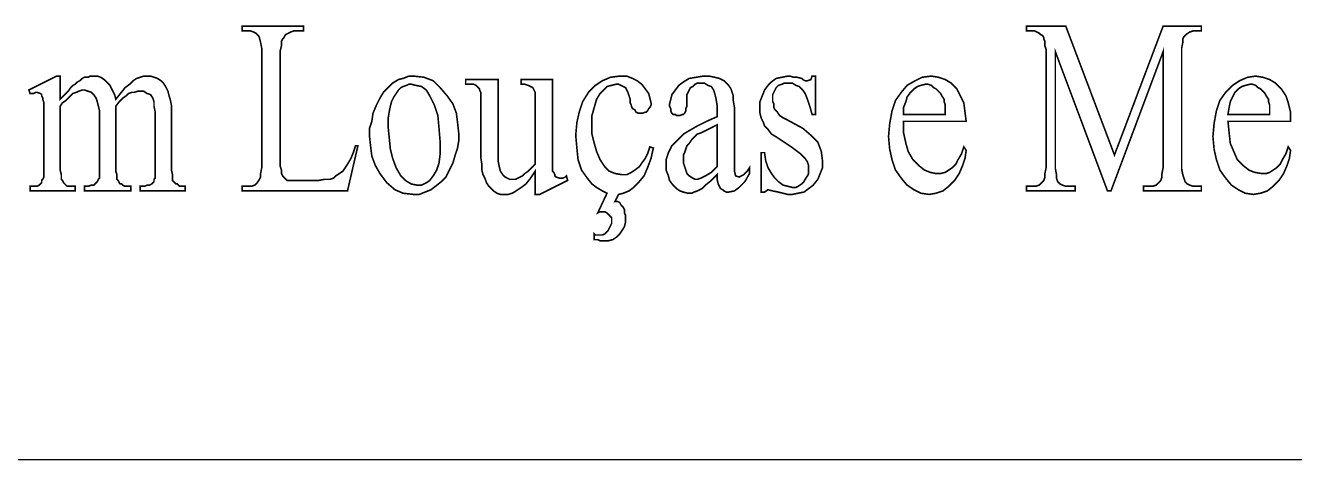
# Model space of a CAD drawing. Extents: x 15445 to 21745, y -5725 to 3185.
# Drawn here: x 17400 to 17896.9, y -4637.2 to -4467.4 of the extents above; entities that cross this region are included whole.
import ezdxf

# ---------------------------------------------------------------- set-up
doc = ezdxf.new("R2010")
doc.units = 0
doc.header["$LTSCALE"] = 200
doc.header["$MEASUREMENT"] = 0
doc.layers.add('FINA', color=7, linetype='CONTINUOUS')

msp = doc.modelspace()

# ---------------------------------------------------------------- linework, layer by layer
at = {"layer": 'FINA'}
msp.add_line((15978.776, -4637.171), (21594.776, -4637.171), dxfattribs=at)
at = {"layer": 'FINA', "const_width": 0.63}
for points in [[(17529.297, -4514.451), (17528.39, -4517.172), (17527.483, -4519.439), (17526.123, -4521.707), (17525.216, -4523.068), (17524.309, -4524.427), (17522.948, -4525.334), (17521.587, -4526.242), (17520.681, -4527.149), (17519.32, -4527.602), (17517.053, -4527.602), (17514.786, -4528.056), (17512.065, -4528.056), (17507.983, -4528.056), (17505.716, -4528.056), (17503.902, -4528.056), (17502.541, -4528.056), (17502.088, -4527.602), (17500.727, -4526.242), (17500.274, -4525.334), (17500.274, -4523.974), (17499.82, -4522.614), (17499.82, -4520.8), (17499.82, -4479.986), (17499.82, -4477.266), (17500.274, -4475.452), (17500.274, -4473.637), (17500.727, -4472.73), (17501.181, -4472.277), (17501.635, -4471.37), (17502.088, -4470.916), (17502.995, -4470.463), (17503.902, -4470.009), (17505.262, -4469.556), (17507.076, -4469.556), (17508.89, -4469.556), (17508.89, -4467.742), (17484.855, -4467.742), (17484.855, -4469.556), (17486.669, -4469.556), (17488.03, -4469.556), (17489.39, -4470.009), (17490.297, -4470.463), (17491.204, -4471.37), (17491.658, -4472.277), (17492.111, -4474.091), (17492.565, -4476.359), (17492.565, -4479.079), (17492.565, -4520.8), (17492.565, -4523.068), (17492.111, -4525.334), (17492.111, -4526.695), (17491.658, -4527.602), (17490.751, -4528.963), (17489.844, -4529.869), (17488.483, -4530.323), (17486.669, -4530.323), (17484.855, -4530.323), (17484.855, -4532.137), (17526.123, -4532.137), (17530.204, -4514.451), (17529.297, -4514.451)], [(17823.609, -4532.137), (17824.97, -4532.137), (17845.376, -4477.719), (17845.376, -4520.8), (17845.376, -4523.068), (17844.923, -4525.334), (17844.923, -4526.695), (17844.469, -4528.056), (17843.563, -4528.963), (17842.656, -4529.869), (17841.296, -4530.323), (17839.481, -4530.323), (17837.668, -4530.323), (17837.668, -4532.137), (17860.342, -4532.137), (17860.342, -4530.323), (17858.527, -4530.323), (17857.167, -4530.323), (17855.807, -4529.869), (17854.9, -4529.416), (17853.993, -4528.509), (17853.54, -4527.149), (17853.086, -4525.788), (17852.632, -4523.521), (17852.632, -4520.8), (17852.632, -4479.079), (17852.632, -4476.359), (17853.086, -4474.091), (17853.086, -4472.73), (17853.54, -4471.823), (17854.447, -4470.916), (17855.807, -4470.009), (17857.167, -4469.556), (17858.527, -4469.556), (17860.342, -4469.556), (17860.342, -4467.742), (17845.376, -4467.742), (17826.331, -4518.078), (17807.284, -4467.742), (17791.866, -4467.742), (17791.866, -4469.556), (17793.679, -4469.556), (17795.04, -4469.556), (17795.947, -4470.009), (17796.854, -4470.463), (17797.307, -4470.916), (17798.214, -4471.37), (17798.667, -4472.277), (17798.667, -4472.73), (17799.121, -4473.637), (17799.121, -4475.452), (17799.574, -4476.812), (17799.574, -4479.079), (17799.574, -4520.8), (17799.574, -4523.068), (17799.121, -4525.334), (17799.121, -4526.695), (17798.667, -4528.056), (17797.761, -4528.963), (17796.854, -4529.869), (17795.493, -4530.323), (17794.133, -4530.323), (17791.866, -4530.323), (17791.866, -4532.137), (17810.912, -4532.137), (17810.912, -4530.323), (17808.644, -4530.323), (17807.284, -4530.323), (17805.923, -4529.869), (17805.017, -4529.416), (17804.11, -4528.509), (17803.657, -4527.149), (17803.657, -4525.788), (17803.203, -4523.521), (17803.203, -4520.8), (17803.203, -4477.719), (17823.609, -4532.137)], [(17413.658, -4496.312), (17413.658, -4487.242), (17412.297, -4487.242), (17401.414, -4492.683), (17401.868, -4494.044), (17402.775, -4494.044), (17403.228, -4494.044), (17404.135, -4493.59), (17404.588, -4493.59), (17405.948, -4494.044), (17406.402, -4494.497), (17406.402, -4494.951), (17406.855, -4495.858), (17406.855, -4496.312), (17407.309, -4497.672), (17407.309, -4499.486), (17407.309, -4502.207), (17407.309, -4505.381), (17407.309, -4522.161), (17407.309, -4523.974), (17407.309, -4525.788), (17407.309, -4526.695), (17406.855, -4527.602), (17406.402, -4528.056), (17406.402, -4528.963), (17405.948, -4529.416), (17405.495, -4529.869), (17404.588, -4530.323), (17404.135, -4530.323), (17403.228, -4530.323), (17401.868, -4530.323), (17401.868, -4532.137), (17419.553, -4532.137), (17419.553, -4530.323), (17418.192, -4530.323), (17417.286, -4530.323), (17416.379, -4530.323), (17415.926, -4529.869), (17415.472, -4529.416), (17415.019, -4528.963), (17414.565, -4528.056), (17414.111, -4527.602), (17414.111, -4527.149), (17414.111, -4525.788), (17413.658, -4523.974), (17413.658, -4522.161), (17413.658, -4499.032), (17414.565, -4497.672), (17415.926, -4496.765), (17417.286, -4495.405), (17418.646, -4494.044), (17420.007, -4493.59), (17420.914, -4493.137), (17422.275, -4492.683), (17423.182, -4492.683), (17424.542, -4493.137), (17425.902, -4493.59), (17426.809, -4494.497), (17427.716, -4495.858), (17428.169, -4497.219), (17428.623, -4499.032), (17429.077, -4500.847), (17429.077, -4503.567), (17429.077, -4522.161), (17429.077, -4523.974), (17429.077, -4525.334), (17429.077, -4526.242), (17429.077, -4527.149), (17428.623, -4527.602), (17428.169, -4528.509), (17427.716, -4528.963), (17427.262, -4529.416), (17426.809, -4529.869), (17425.902, -4529.869), (17424.542, -4530.323), (17423.182, -4530.323), (17423.182, -4532.137), (17441.321, -4532.137), (17441.321, -4530.323), (17439.96, -4530.323), (17439.053, -4530.323), (17438.146, -4529.869), (17437.692, -4529.416), (17437.239, -4529.416), (17436.786, -4528.963), (17436.333, -4528.056), (17435.879, -4527.602), (17435.879, -4527.149), (17435.879, -4525.788), (17435.426, -4524.427), (17435.426, -4522.161), (17435.426, -4501.3), (17435.426, -4499.486), (17435.426, -4499.032), (17436.786, -4497.219), (17438.146, -4495.858), (17439.506, -4494.951), (17440.413, -4494.044), (17441.774, -4493.59), (17442.681, -4493.59), (17444.042, -4493.137), (17444.949, -4493.137), (17446.309, -4493.137), (17447.67, -4494.044), (17449.03, -4494.497), (17449.937, -4495.858), (17450.39, -4497.219), (17450.39, -4499.032), (17450.843, -4501.3), (17450.843, -4503.567), (17450.843, -4522.161), (17450.843, -4523.974), (17450.843, -4525.334), (17450.843, -4526.242), (17450.843, -4527.149), (17450.39, -4527.602), (17450.39, -4528.509), (17449.937, -4528.963), (17449.483, -4529.416), (17448.577, -4529.869), (17447.67, -4529.869), (17446.763, -4530.323), (17445.856, -4530.323), (17444.949, -4530.323), (17444.949, -4532.137), (17462.634, -4532.137), (17462.634, -4530.323), (17461.274, -4530.323), (17460.367, -4530.323), (17459.914, -4529.869), (17459.46, -4529.416), (17459.007, -4529.416), (17458.553, -4528.963), (17458.1, -4528.509), (17457.646, -4528.056), (17457.646, -4527.149), (17457.646, -4525.788), (17457.193, -4523.974), (17457.193, -4522.161), (17457.193, -4503.567), (17457.193, -4500.847), (17457.193, -4498.579), (17456.739, -4496.312), (17456.286, -4494.951), (17455.833, -4493.137), (17454.926, -4491.323), (17454.019, -4489.963), (17453.111, -4489.056), (17451.751, -4488.149), (17450.39, -4487.696), (17449.03, -4487.242), (17447.67, -4487.242), (17446.309, -4487.242), (17444.949, -4487.696), (17443.588, -4488.149), (17442.228, -4489.056), (17440.867, -4490.417), (17439.053, -4491.776), (17437.239, -4494.044), (17435.426, -4496.312), (17434.972, -4494.497), (17434.065, -4492.683), (17433.158, -4490.87), (17431.798, -4489.51), (17430.891, -4488.603), (17429.53, -4487.696), (17428.169, -4487.242), (17426.355, -4487.242), (17425.448, -4487.242), (17424.542, -4487.696), (17423.182, -4487.696), (17422.275, -4488.149), (17421.368, -4489.056), (17420.46, -4489.51), (17419.553, -4490.417), (17418.646, -4490.87), (17417.739, -4491.776), (17416.832, -4493.137), (17415.472, -4494.497), (17413.658, -4496.312)], [(17551.972, -4487.242), (17550.158, -4487.242), (17547.89, -4488.149), (17546.076, -4488.603), (17543.808, -4489.963), (17541.994, -4491.776), (17540.181, -4493.59), (17538.821, -4495.858), (17537.46, -4498.579), (17536.1, -4501.754), (17535.646, -4504.927), (17534.739, -4507.649), (17534.739, -4510.823), (17535.193, -4514.905), (17535.646, -4518.532), (17537.007, -4522.161), (17538.821, -4525.334), (17541.541, -4528.963), (17544.715, -4531.683), (17547.89, -4533.044), (17551.972, -4533.498), (17554.238, -4533.498), (17556.506, -4532.591), (17558.773, -4531.683), (17560.587, -4530.323), (17562.855, -4528.509), (17564.669, -4526.695), (17566.029, -4523.974), (17567.389, -4521.253), (17568.296, -4518.078), (17569.203, -4515.358), (17569.657, -4512.637), (17569.657, -4509.463), (17569.203, -4505.381), (17568.75, -4501.754), (17567.389, -4498.126), (17565.123, -4494.951), (17562.402, -4491.776), (17559.681, -4489.056), (17556.052, -4487.696), (17551.972, -4487.242)], [(17551.065, -4490.417), (17552.878, -4490.87), (17555.145, -4491.323), (17556.959, -4492.683), (17558.32, -4494.951), (17560.134, -4498.579), (17561.495, -4502.661), (17561.948, -4507.649), (17562.402, -4513.091), (17562.402, -4517.625), (17561.948, -4521.253), (17561.041, -4523.974), (17559.681, -4526.242), (17558.32, -4528.056), (17556.959, -4528.963), (17555.145, -4529.869), (17553.332, -4529.869), (17551.065, -4529.416), (17548.797, -4528.056), (17546.983, -4526.242), (17545.169, -4523.068), (17543.808, -4519.439), (17542.901, -4515.812), (17542.448, -4511.277), (17541.994, -4506.742), (17541.994, -4504.021), (17542.448, -4501.3), (17542.901, -4499.032), (17543.355, -4497.219), (17544.262, -4495.405), (17545.169, -4494.044), (17546.076, -4492.683), (17546.983, -4491.776), (17547.89, -4491.323), (17549.251, -4490.87), (17550.158, -4490.417), (17551.065, -4490.417)], [(17606.39, -4488.603), (17594.146, -4488.603), (17594.146, -4490.417), (17595.506, -4490.417), (17596.867, -4490.87), (17597.774, -4491.323), (17598.68, -4491.776), (17599.133, -4492.683), (17599.587, -4493.59), (17599.587, -4494.951), (17599.587, -4496.765), (17599.587, -4521.707), (17598.227, -4523.068), (17596.867, -4524.427), (17595.506, -4525.334), (17594.599, -4526.242), (17593.692, -4526.695), (17592.785, -4527.149), (17591.878, -4527.602), (17590.971, -4527.602), (17589.611, -4527.602), (17588.704, -4527.149), (17587.797, -4526.695), (17586.889, -4525.788), (17585.983, -4524.427), (17585.529, -4522.614), (17585.076, -4520.346), (17585.076, -4517.625), (17585.076, -4488.603), (17572.378, -4488.603), (17572.378, -4490.417), (17573.738, -4490.417), (17574.646, -4490.417), (17575.553, -4490.417), (17576.46, -4490.87), (17576.913, -4491.323), (17577.367, -4491.776), (17577.82, -4492.23), (17577.82, -4492.683), (17578.274, -4493.59), (17578.274, -4494.497), (17578.274, -4495.405), (17578.274, -4496.765), (17578.274, -4516.265), (17578.274, -4518.985), (17578.727, -4521.707), (17578.727, -4523.974), (17579.18, -4525.788), (17580.087, -4527.602), (17580.541, -4528.963), (17581.448, -4530.323), (17582.355, -4531.23), (17583.262, -4532.137), (17584.623, -4533.044), (17585.983, -4533.498), (17587.797, -4533.498), (17589.157, -4533.498), (17590.518, -4533.044), (17591.424, -4532.591), (17592.785, -4531.683), (17594.146, -4530.776), (17595.96, -4529.416), (17597.774, -4527.149), (17599.587, -4524.427), (17599.587, -4533.498), (17601.401, -4533.498), (17612.284, -4528.056), (17611.831, -4526.242), (17611.378, -4526.695), (17610.471, -4527.149), (17610.018, -4527.149), (17609.111, -4527.149), (17607.75, -4526.695), (17607.297, -4526.242), (17607.297, -4525.788), (17606.843, -4524.881), (17606.39, -4524.427), (17606.39, -4523.068), (17606.39, -4521.253), (17606.39, -4518.532), (17606.39, -4514.905), (17606.39, -4488.603)], [(17632.238, -4533.498), (17634.052, -4533.044), (17636.32, -4532.137), (17638.133, -4530.776), (17639.948, -4528.963), (17642.216, -4526.242), (17643.576, -4523.068), (17644.936, -4519.439), (17645.843, -4515.358), (17644.482, -4514.905), (17643.576, -4517.625), (17642.669, -4519.439), (17641.308, -4521.253), (17640.401, -4522.614), (17638.587, -4523.974), (17637.226, -4524.881), (17635.413, -4525.788), (17633.599, -4525.788), (17630.878, -4525.334), (17628.61, -4524.427), (17626.796, -4522.614), (17624.982, -4519.893), (17623.622, -4516.718), (17622.715, -4513.544), (17621.808, -4509.917), (17621.808, -4506.288), (17621.808, -4502.661), (17622.715, -4499.486), (17623.622, -4496.312), (17624.982, -4494.044), (17626.342, -4492.683), (17627.703, -4491.323), (17629.518, -4490.87), (17631.331, -4490.417), (17632.238, -4490.417), (17633.145, -4490.87), (17634.052, -4491.323), (17634.959, -4491.776), (17635.413, -4492.683), (17635.866, -4493.59), (17636.32, -4494.951), (17636.773, -4496.312), (17636.773, -4497.672), (17637.226, -4498.579), (17637.226, -4499.032), (17637.68, -4499.94), (17638.587, -4500.393), (17639.04, -4501.3), (17639.948, -4501.754), (17641.308, -4501.754), (17641.762, -4501.754), (17642.669, -4501.3), (17643.122, -4501.3), (17643.576, -4500.847), (17644.029, -4499.94), (17644.482, -4499.486), (17644.936, -4498.579), (17644.936, -4497.672), (17644.482, -4495.858), (17644.029, -4494.044), (17642.669, -4492.23), (17641.308, -4490.417), (17639.494, -4489.056), (17637.68, -4488.149), (17635.413, -4487.242), (17632.692, -4487.242), (17629.064, -4487.696), (17625.889, -4489.056), (17623.169, -4490.87), (17620.448, -4493.59), (17618.18, -4497.219), (17616.82, -4501.3), (17615.913, -4505.381), (17615.459, -4510.37), (17615.913, -4515.358), (17616.366, -4519.893), (17617.727, -4523.974), (17619.994, -4527.149), (17621.808, -4529.416), (17623.622, -4530.776), (17625.889, -4532.137), (17627.703, -4533.044), (17624.075, -4540.753), (17624.982, -4540.3), (17625.889, -4540.3), (17626.342, -4540.3), (17626.796, -4540.3), (17627.703, -4540.753), (17628.157, -4541.207), (17628.61, -4541.66), (17629.064, -4542.114), (17629.518, -4542.567), (17629.518, -4543.474), (17629.518, -4543.928), (17629.518, -4544.835), (17629.064, -4545.742), (17628.61, -4546.649), (17628.157, -4547.556), (17627.25, -4548.463), (17626.796, -4548.916), (17625.889, -4549.369), (17624.982, -4549.369), (17624.529, -4549.369), (17624.075, -4549.369), (17623.169, -4549.369), (17622.715, -4548.916), (17622.715, -4551.183), (17624.075, -4551.183), (17624.982, -4551.636), (17625.435, -4551.636), (17626.342, -4551.636), (17628.157, -4551.636), (17629.971, -4551.183), (17631.331, -4550.276), (17632.692, -4548.916), (17633.599, -4547.556), (17634.506, -4546.195), (17634.959, -4544.381), (17634.959, -4542.567), (17634.959, -4541.66), (17634.506, -4540.753), (17634.506, -4539.392), (17634.052, -4538.485), (17633.145, -4537.578), (17632.692, -4536.672), (17631.785, -4536.219), (17630.878, -4536.219), (17632.238, -4533.498)], [(17670.784, -4525.788), (17670.784, -4527.602), (17671.238, -4529.416), (17671.691, -4530.323), (17672.145, -4531.23), (17673.052, -4531.683), (17673.506, -4532.137), (17674.413, -4532.591), (17675.32, -4532.591), (17677.587, -4532.137), (17679.401, -4530.776), (17681.668, -4528.509), (17683.482, -4525.334), (17683.482, -4523.068), (17682.575, -4524.427), (17681.668, -4525.334), (17681.215, -4525.788), (17680.308, -4526.242), (17679.401, -4526.695), (17678.04, -4526.242), (17677.587, -4524.427), (17677.587, -4523.521), (17677.587, -4521.707), (17677.587, -4519.439), (17677.587, -4516.718), (17677.587, -4502.207), (17677.587, -4499.486), (17677.133, -4496.765), (17677.133, -4494.951), (17676.68, -4493.59), (17676.227, -4492.23), (17675.32, -4490.87), (17674.413, -4489.963), (17673.506, -4489.056), (17671.691, -4488.149), (17669.877, -4487.696), (17667.611, -4487.242), (17665.343, -4487.242), (17662.622, -4487.696), (17659.901, -4488.149), (17657.633, -4489.51), (17655.82, -4490.87), (17654.46, -4492.683), (17653.099, -4494.497), (17652.645, -4496.312), (17652.192, -4498.126), (17652.192, -4499.032), (17652.645, -4499.94), (17652.645, -4500.847), (17653.099, -4501.754), (17653.552, -4502.207), (17654.46, -4502.207), (17654.913, -4502.661), (17655.82, -4502.661), (17656.273, -4502.661), (17657.18, -4502.207), (17657.633, -4502.207), (17658.087, -4501.754), (17658.54, -4500.847), (17658.54, -4499.94), (17658.994, -4499.032), (17658.994, -4498.126), (17658.994, -4495.405), (17658.994, -4494.497), (17659.447, -4493.59), (17659.901, -4492.683), (17660.354, -4491.776), (17661.261, -4491.323), (17662.168, -4490.417), (17663.076, -4489.963), (17664.436, -4489.963), (17665.796, -4489.963), (17667.157, -4490.87), (17668.518, -4491.323), (17669.424, -4492.683), (17669.877, -4494.044), (17670.331, -4495.858), (17670.784, -4498.579), (17670.784, -4501.3), (17670.784, -4503.114), (17666.703, -4504.927), (17663.076, -4506.742), (17659.901, -4508.556), (17657.633, -4509.917), (17655.82, -4511.73), (17654.46, -4513.091), (17653.099, -4514.451), (17652.192, -4516.265), (17651.738, -4517.172), (17651.285, -4518.532), (17650.831, -4519.893), (17650.831, -4521.707), (17650.831, -4523.974), (17651.738, -4526.242), (17652.192, -4528.056), (17653.552, -4529.869), (17654.913, -4531.23), (17656.273, -4532.137), (17657.633, -4532.591), (17659.447, -4533.044), (17660.808, -4533.044), (17661.715, -4532.591), (17663.076, -4532.137), (17663.982, -4531.683), (17664.889, -4531.23), (17666.25, -4529.869), (17668.518, -4528.056), (17670.784, -4525.788)], [(17709.331, -4487.242), (17707.97, -4487.242), (17707.517, -4488.603), (17706.156, -4489.056), (17705.703, -4489.056), (17705.249, -4489.056), (17704.342, -4488.603), (17703.889, -4488.149), (17702.075, -4487.696), (17700.715, -4487.696), (17699.354, -4487.242), (17698.447, -4487.242), (17696.179, -4487.696), (17693.913, -4488.149), (17692.098, -4489.51), (17690.738, -4490.87), (17689.377, -4492.683), (17688.471, -4494.951), (17687.564, -4497.219), (17687.564, -4499.94), (17687.564, -4501.754), (17688.018, -4503.567), (17688.924, -4505.381), (17689.377, -4506.742), (17690.738, -4508.102), (17692.098, -4509.917), (17694.366, -4511.277), (17697.086, -4513.091), (17699.808, -4514.905), (17701.622, -4516.265), (17703.435, -4517.625), (17704.342, -4518.532), (17705.249, -4519.439), (17706.156, -4520.8), (17706.61, -4522.161), (17706.61, -4523.974), (17706.61, -4525.334), (17706.156, -4526.242), (17705.249, -4527.602), (17704.796, -4528.509), (17703.889, -4529.416), (17702.528, -4530.323), (17701.622, -4530.776), (17700.262, -4530.776), (17698.447, -4530.323), (17696.633, -4529.869), (17694.819, -4528.509), (17693.459, -4527.149), (17692.098, -4525.334), (17690.738, -4523.068), (17689.831, -4520.346), (17689.377, -4517.172), (17688.018, -4517.172), (17688.018, -4532.591), (17689.377, -4532.591), (17690.738, -4531.683), (17692.552, -4532.137), (17694.819, -4532.591), (17696.633, -4533.044), (17698.447, -4533.498), (17700.262, -4533.498), (17702.528, -4533.044), (17704.796, -4532.591), (17706.61, -4531.23), (17708.424, -4529.869), (17710.238, -4527.602), (17711.145, -4525.334), (17712.052, -4523.068), (17712.052, -4520.346), (17711.599, -4516.718), (17710.238, -4513.091), (17707.517, -4510.37), (17704.342, -4507.649), (17698.447, -4504.474), (17696.633, -4503.567), (17695.273, -4502.661), (17694.366, -4501.3), (17693.459, -4500.393), (17693.005, -4499.486), (17693.005, -4498.126), (17692.552, -4497.219), (17692.552, -4495.858), (17692.552, -4494.497), (17693.005, -4493.59), (17693.459, -4492.683), (17693.913, -4491.776), (17694.819, -4490.87), (17696.179, -4490.417), (17697.086, -4489.963), (17698.447, -4489.963), (17700.262, -4489.963), (17701.622, -4490.87), (17702.982, -4491.323), (17704.342, -4492.683), (17705.249, -4494.044), (17706.156, -4496.312), (17707.064, -4499.032), (17707.97, -4502.207), (17709.331, -4502.207), (17709.331, -4487.242)], [(17743.796, -4504.927), (17768.284, -4504.927), (17767.831, -4501.3), (17767.377, -4497.672), (17766.016, -4494.951), (17764.656, -4492.23), (17762.389, -4489.963), (17760.121, -4488.603), (17757.401, -4487.696), (17754.68, -4487.242), (17751.052, -4487.696), (17748.331, -4489.056), (17745.157, -4490.87), (17742.889, -4493.59), (17740.621, -4496.765), (17739.261, -4500.847), (17738.354, -4505.834), (17737.901, -4510.823), (17738.354, -4515.812), (17739.261, -4519.893), (17740.621, -4523.974), (17742.889, -4527.149), (17745.157, -4529.869), (17747.877, -4531.683), (17750.598, -4533.044), (17753.773, -4533.498), (17756.494, -4533.044), (17759.215, -4532.137), (17761.482, -4530.323), (17763.749, -4528.056), (17765.563, -4525.334), (17766.924, -4522.161), (17767.831, -4519.439), (17768.284, -4516.265), (17767.377, -4514.905), (17766.47, -4517.625), (17765.11, -4519.893), (17764.203, -4521.707), (17762.842, -4523.068), (17761.482, -4523.974), (17760.121, -4524.881), (17758.308, -4525.334), (17756.494, -4525.334), (17754.226, -4524.881), (17751.959, -4523.974), (17749.691, -4522.161), (17747.424, -4519.893), (17745.61, -4516.718), (17744.703, -4513.544), (17743.796, -4509.463), (17743.796, -4504.927)], [(17743.796, -4502.207), (17743.796, -4499.486), (17744.703, -4497.219), (17745.157, -4495.405), (17746.517, -4493.59), (17747.877, -4492.23), (17749.238, -4491.323), (17750.598, -4490.87), (17752.412, -4490.417), (17753.319, -4490.417), (17754.68, -4490.87), (17755.587, -4491.776), (17756.494, -4492.23), (17757.401, -4493.137), (17758.308, -4494.044), (17758.761, -4494.951), (17759.668, -4496.312), (17759.668, -4497.219), (17760.121, -4498.579), (17760.121, -4500.393), (17760.121, -4502.207), (17743.796, -4502.207)], [(17870.772, -4504.927), (17895.261, -4504.927), (17895.261, -4501.3), (17894.354, -4497.672), (17893.446, -4494.951), (17891.632, -4492.23), (17889.365, -4489.963), (17887.098, -4488.603), (17884.377, -4487.696), (17881.656, -4487.242), (17878.481, -4487.696), (17875.307, -4489.056), (17872.586, -4490.87), (17869.865, -4493.59), (17867.598, -4496.765), (17866.237, -4500.847), (17865.33, -4505.834), (17864.876, -4510.823), (17865.33, -4515.812), (17866.237, -4519.893), (17867.598, -4523.974), (17869.865, -4527.149), (17872.133, -4529.869), (17874.854, -4531.683), (17877.574, -4533.044), (17880.749, -4533.498), (17883.47, -4533.044), (17886.191, -4532.137), (17888.458, -4530.323), (17890.725, -4528.056), (17892.539, -4525.334), (17893.9, -4522.161), (17894.807, -4519.439), (17895.261, -4516.265), (17894.354, -4514.905), (17893.446, -4517.625), (17892.086, -4519.893), (17891.178, -4521.707), (17889.818, -4523.068), (17888.458, -4523.974), (17887.098, -4524.881), (17885.737, -4525.334), (17883.923, -4525.334), (17881.202, -4524.881), (17878.934, -4523.974), (17876.667, -4522.161), (17874.4, -4519.893), (17873.04, -4516.718), (17871.679, -4513.544), (17871.225, -4509.463), (17870.772, -4504.927)], [(17870.772, -4502.207), (17871.225, -4499.486), (17871.679, -4497.219), (17872.586, -4495.405), (17873.493, -4493.59), (17874.854, -4492.23), (17876.214, -4491.323), (17877.574, -4490.87), (17879.388, -4490.417), (17880.295, -4490.417), (17881.656, -4490.87), (17882.563, -4491.776), (17883.47, -4492.23), (17884.377, -4493.137), (17885.284, -4494.044), (17885.737, -4494.951), (17886.644, -4496.312), (17886.644, -4497.219), (17887.098, -4498.579), (17887.098, -4500.393), (17887.098, -4502.207), (17870.772, -4502.207)], [(17670.784, -4522.614), (17668.518, -4524.881), (17666.25, -4526.242), (17664.436, -4527.149), (17663.076, -4527.602), (17662.168, -4527.602), (17661.261, -4527.149), (17659.901, -4526.242), (17658.994, -4525.334), (17658.54, -4523.974), (17658.087, -4522.614), (17657.633, -4521.253), (17657.633, -4519.439), (17657.633, -4518.078), (17658.087, -4517.172), (17658.54, -4515.812), (17658.994, -4514.451), (17659.901, -4513.544), (17660.808, -4512.183), (17661.715, -4511.277), (17663.076, -4509.917), (17664.436, -4509.463), (17666.25, -4508.556), (17668.064, -4507.649), (17670.784, -4506.288), (17670.784, -4522.614)]]:
    msp.add_lwpolyline(points, dxfattribs=at)

doc.saveas('drawing.dxf')
